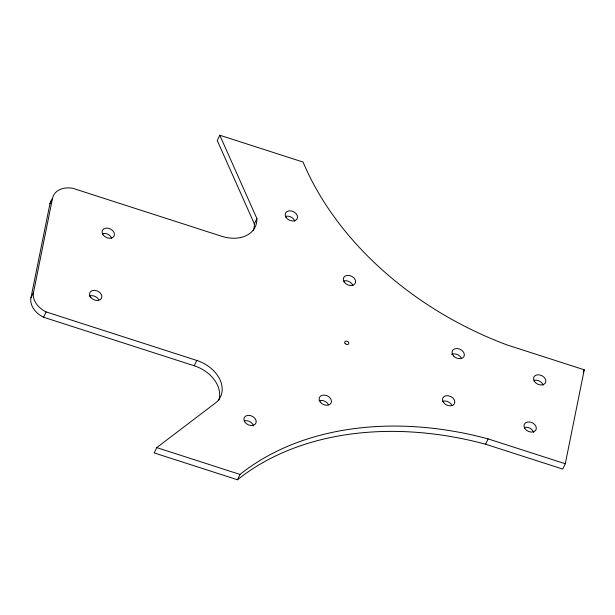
<?xml version="1.0" encoding="UTF-8"?>
<svg xmlns="http://www.w3.org/2000/svg" width="615" height="615" viewBox="0 0 615 615"><rect width="100%" height="100%" fill="white"/><g stroke="black" fill="none" stroke-linecap="round" stroke-linejoin="round"><path stroke-width="0.92" d="M218.702 400.365A31.411 22.97 25.5 0 0 194.24 365.771L43.565 317.232A20.249 14.806 25.5 0 1 30.965 297.775L49.93 203.819A21.94 16.044 25.5 0 1 51.237 200.313M30.965 297.775L33.502 292.456L52.467 198.499A21.94 16.044 25.5 0 1 72.801 188.313L221.838 236.321A31.811 23.262 25.5 0 0 256.901 218.579L219.793 135.231L217.249 140.558L254.364 223.906A31.811 23.262 25.5 0 1 253.303 230.717M33.502 292.456A20.249 14.806 25.5 0 0 46.102 311.913L196.777 360.444A31.411 22.97 25.5 0 1 216.472 402.202L156.733 447.612L154.196 452.932L237.49 479.769A298.39 218.225 25.5 0 1 485.573 444.215L562.748 469.076L565.285 463.756L584.25 369.8L507.083 344.938A294.408 215.311 25.5 0 1 303.087 162.068L219.793 135.231M49.93 203.819L52.467 198.499M43.565 317.232L46.102 311.913M254.364 223.906L256.901 218.579M194.24 365.771L196.777 360.444M237.49 479.769L240.027 474.442A298.39 218.225 25.5 0 1 488.11 438.895L565.285 463.756M485.573 444.215L488.11 438.895M583.158 372.075L584.25 369.8M156.733 447.612L240.027 474.442M442.692 401.272A6.481 4.743 25.5 0 1 452.002 405.646M451.618 354.378A6.481 4.743 25.5 0 1 461.242 357.907M534.135 380.262A6.481 4.743 25.5 0 1 543.153 385.182M524.626 427.394A6.481 4.743 25.5 0 1 533.643 432.322M343.839 280.855A6.481 4.743 25.5 0 1 352.918 285.683M319.116 400.757A6.481 4.743 25.5 0 1 328.541 404.862M285.737 216.303A6.481 4.743 25.5 0 1 294.8 221.146M244.593 420.814A6.481 4.743 25.5 0 1 253.557 425.834M102.528 233.615A6.481 4.743 25.5 0 1 111.684 238.305M89.198 296.146A6.481 4.743 25.5 0 1 98.792 299.782M443.523 402.494A6.481 4.743 25.5 0 0 454.231 404.047A6.481 4.743 25.5 0 0 448.266 395.729A6.481 4.743 25.5 0 0 443.523 402.494M453.478 355.916A6.481 4.743 25.5 0 0 464.033 356.423A6.481 4.743 25.5 0 0 457.053 348.521A6.481 4.743 25.5 0 0 453.478 355.916M534.258 381.208A6.481 4.743 25.5 0 0 544.998 383.476A6.481 4.743 25.5 0 0 539.785 374.935A6.481 4.743 25.5 0 0 534.258 381.208M524.741 428.332A6.481 4.743 25.5 0 0 535.473 430.615A6.481 4.743 25.5 0 0 530.276 422.067A6.481 4.743 25.5 0 0 524.741 428.332M344.085 281.847A6.481 4.743 25.5 0 0 354.817 283.999A6.481 4.743 25.5 0 0 349.481 275.489A6.481 4.743 25.5 0 0 344.085 281.847M320.277 402.095A6.481 4.743 25.5 0 0 330.955 403.309A6.481 4.743 25.5 0 0 324.651 395.107A6.481 4.743 25.5 0 0 320.277 402.095M285.967 217.295A6.481 4.743 25.5 0 0 296.699 219.463A6.481 4.743 25.5 0 0 291.379 210.945A6.481 4.743 25.5 0 0 285.967 217.295M244.593 421.705A6.481 4.743 25.5 0 0 255.317 424.104A6.481 4.743 25.5 0 0 250.259 415.532A6.481 4.743 25.5 0 0 244.593 421.705M102.959 234.692A6.481 4.743 25.5 0 0 113.69 236.652A6.481 4.743 25.5 0 0 108.148 228.196A6.481 4.743 25.5 0 0 102.959 234.692M90.935 297.652A6.481 4.743 25.5 0 0 101.513 298.29A6.481 4.743 25.5 0 0 94.649 290.326A6.481 4.743 25.5 0 0 90.935 297.652M345.107 343.47A2.16 1.584 25.5 0 0 348.659 343.816A2.16 1.584 25.5 0 0 346.499 341.11A2.16 1.584 25.5 0 0 345.107 343.47"/></g></svg>
